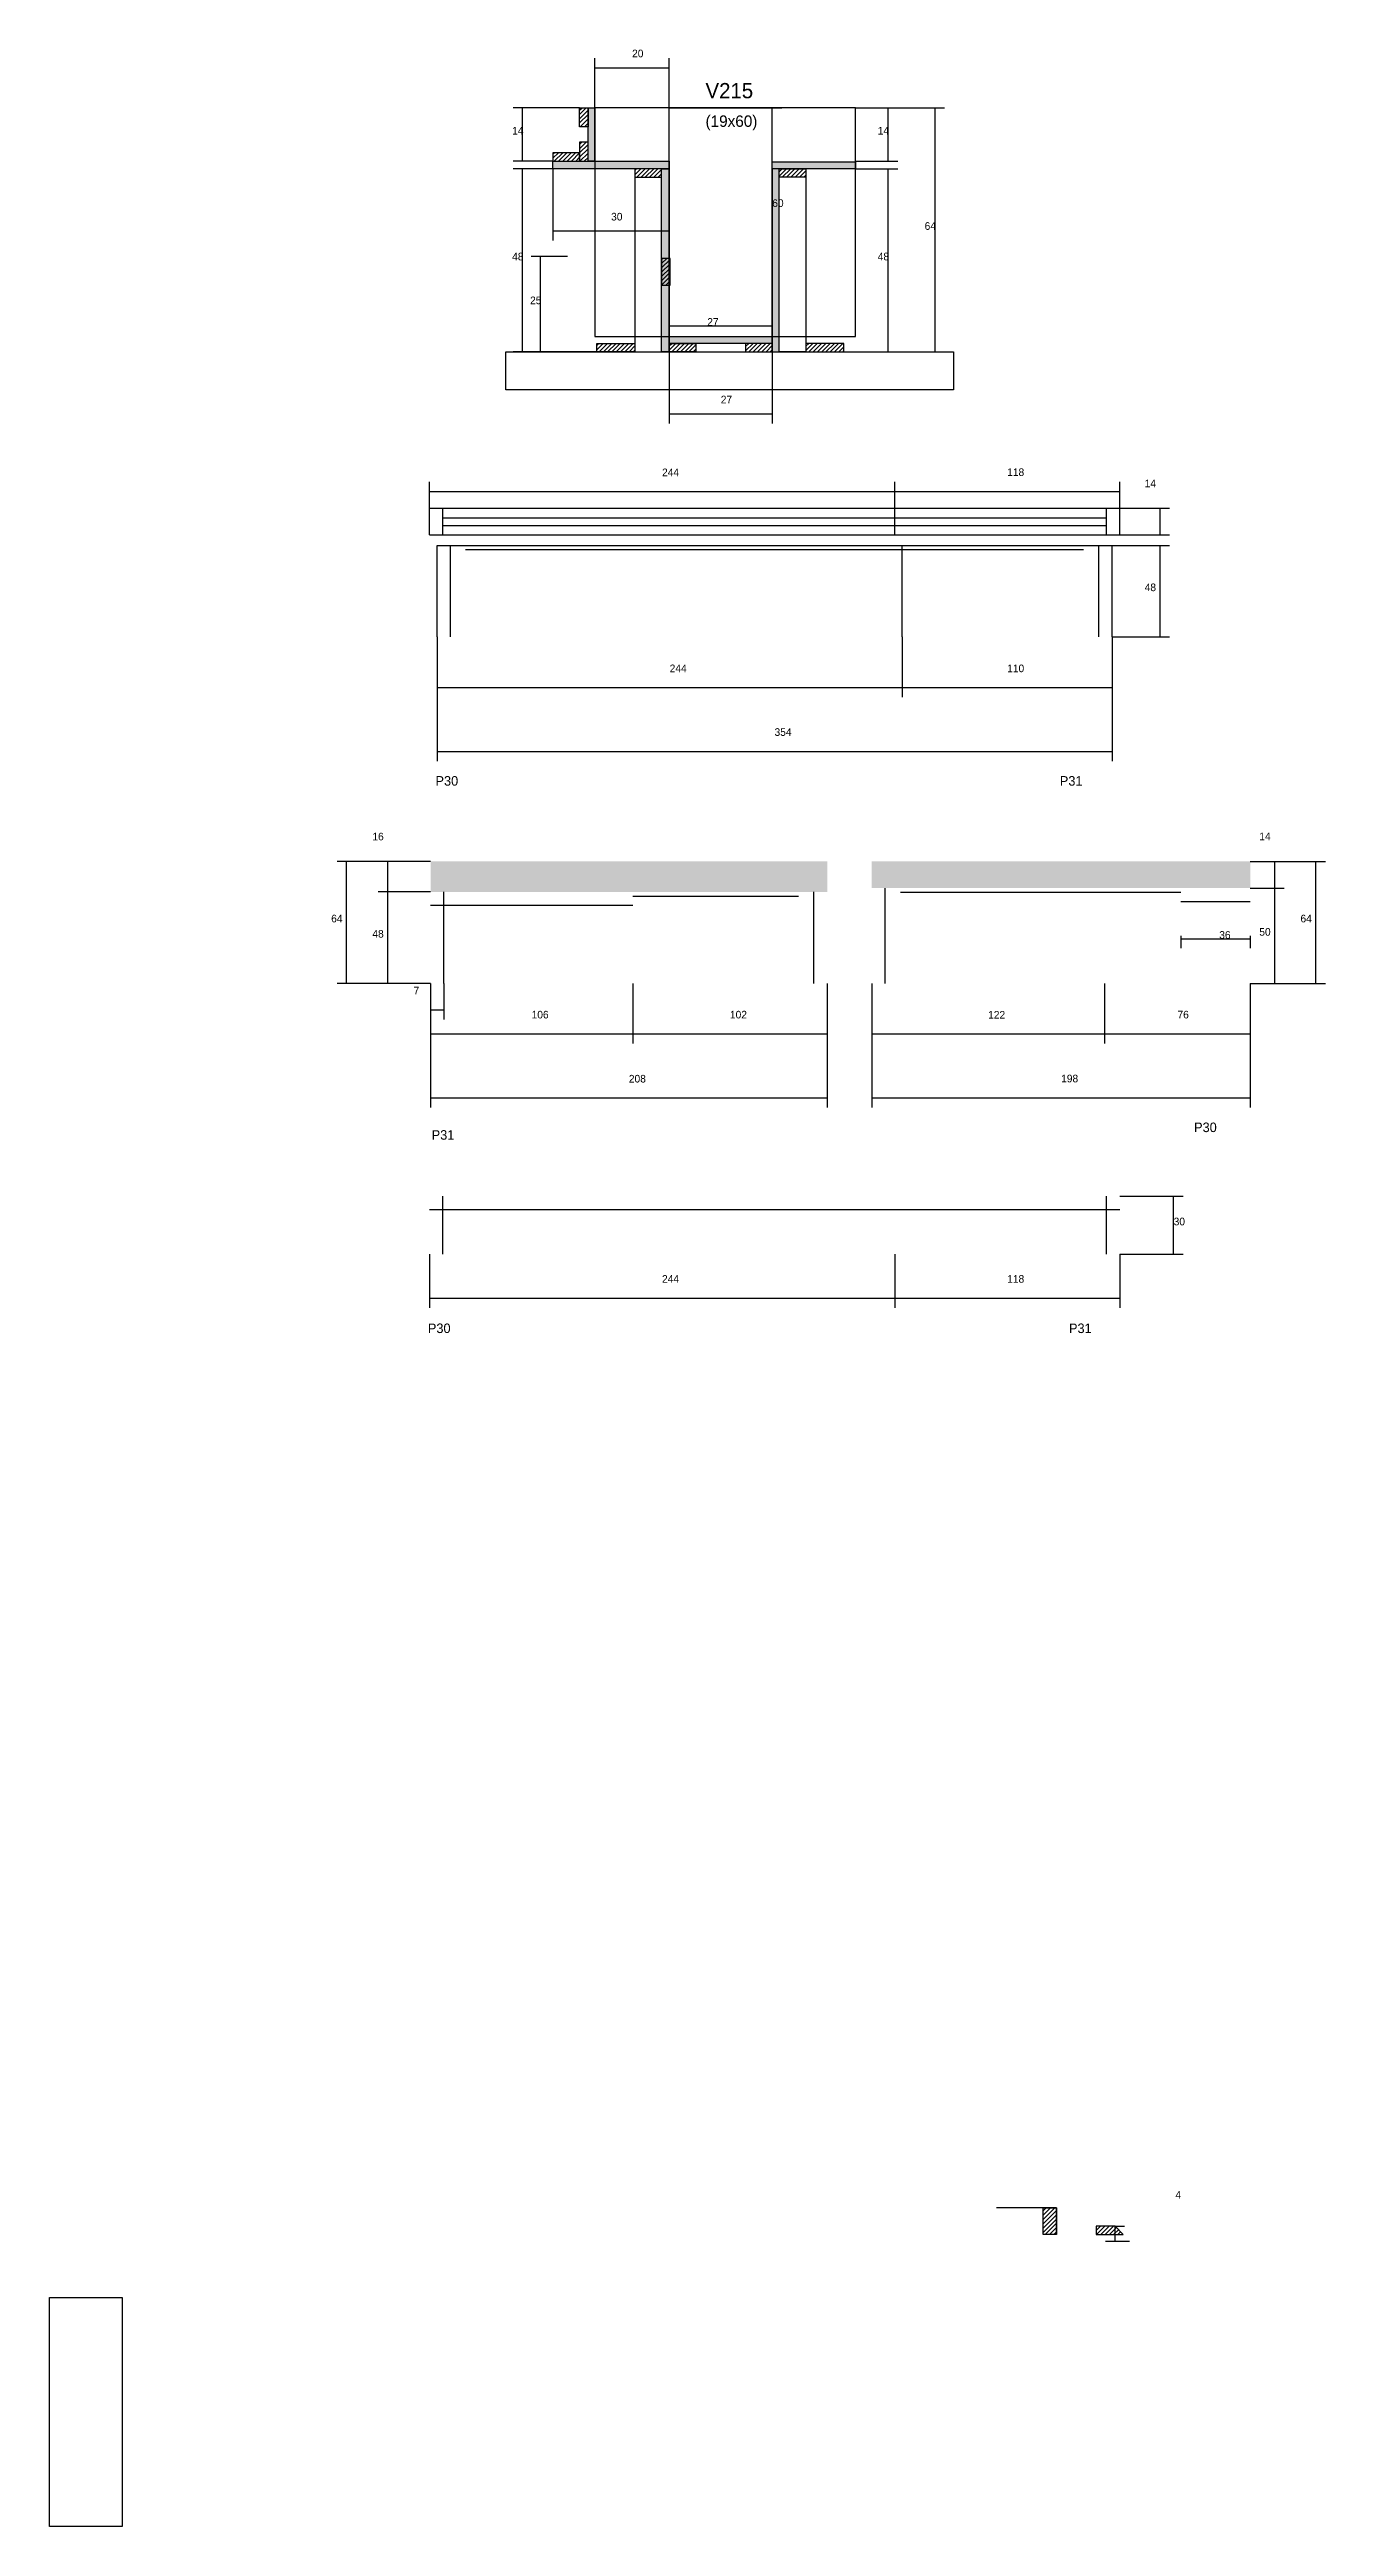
# Model space of a CAD drawing. Header units: metres. Extents: x 5046 to 5715, y 6730 to 8029.
import ezdxf

# ---------------------------------------------------------------- set-up
doc = ezdxf.new("R2010")
doc.units = ezdxf.units.M
for name, color, linetype in [('CONCRETO', 251, 'Continuous'), ('COTA', 241, 'Continuous'), ('Cota Seção (2x)', 4, 'Continuous'), ('Hachura', 253, 'Continuous'), ('Madeira', 126, 'Continuous'), ('NOMENCLATURA', 7, 'Continuous'), ('Painéis', 200, 'Continuous'), ('SARR_2.2x7', 40, 'Continuous'), ('SARR_EDITAR', 141, 'Continuous'), ('Texto Seção', 7, 'Continuous')]:
    doc.layers.add(name, color=color, linetype=linetype)

msp = doc.modelspace()

# ---------------------------------------------------------------- hatches: boundary and pattern name
at = {"layer": 'COTA'}
h = msp.add_hatch(dxfattribs=at)
h.set_pattern_fill('AR-CONC', scale=0.03)
h.paths.add_polyline_path([(5245.3, 7587.4), (5245.3, 7603.4), (5245.3, 7603.4), (5453.3, 7603.4), (5453.3, 7603.4), (5453.3, 7587.4), (5453.3, 7587.4), (5245.3, 7587.4)])
h = msp.add_hatch(dxfattribs=at)
h.set_pattern_fill('AR-CONC', scale=0.03)
h.paths.add_polyline_path([(5476.7, 7589.4), (5476.7, 7603.4), (5476.7, 7603.4), (5675.2, 7603.4), (5675.2, 7603.4), (5675.2, 7589.4), (5675.2, 7589.4), (5476.7, 7589.4)])
at = {"layer": 'Hachura'}
h = msp.add_hatch(dxfattribs=at)
h.set_pattern_fill('ANSI31', scale=0.5)
h.paths.add_polyline_path([(5323.5, 7998.6), (5327.9, 7998.6), (5327.9, 7998.6), (5327.9, 7988.6), (5327.9, 7988.6), (5323.5, 7988.6), (5323.5, 7988.6), (5323.5, 7998.6)])
h = msp.add_hatch(color=8, dxfattribs=at)
h.dxf.hatch_style = 1
h.paths.add_polyline_path([(5327.9, 7998.6), (5331.5, 7998.6), (5331.5, 7998.6), (5331.5, 7970.6), (5331.5, 7970.6), (5327.9, 7970.6), (5327.9, 7970.6), (5327.9, 7998.6)])
h = msp.add_hatch(dxfattribs=at)
h.set_pattern_fill('ANSI31', scale=0.5)
h.paths.add_polyline_path([(5323.5, 7970.6), (5327.9, 7970.6), (5327.9, 7970.6), (5327.9, 7980.6), (5327.9, 7980.6), (5323.5, 7980.6), (5323.5, 7980.6), (5323.5, 7970.6)])
h = msp.add_hatch(dxfattribs=at)
h.set_pattern_fill('ANSI31', scale=0.5)
h.paths.add_polyline_path([(5323.5, 7970.6), (5323.5, 7975), (5323.5, 7975), (5309.5, 7975), (5309.5, 7975), (5309.5, 7970.6), (5309.5, 7970.6), (5323.5, 7970.6)])
h = msp.add_hatch(color=8, dxfattribs=at)
h.dxf.hatch_style = 1
h.paths.add_polyline_path([(5309.5, 7966.6), (5309.5, 7970.6), (5309.5, 7970.6), (5370.5, 7970.6), (5370.5, 7970.6), (5370.5, 7966.6), (5370.5, 7966.6), (5309.5, 7966.6)])
h = msp.add_hatch(dxfattribs=at)
h.set_pattern_fill('ANSI31', scale=0.5)
h.paths.add_polyline_path([(5366.5, 7962.2), (5366.5, 7966.6), (5366.5, 7966.6), (5352.5, 7966.6), (5352.5, 7966.6), (5352.5, 7962.2), (5352.5, 7962.2), (5366.5, 7962.2)])
h = msp.add_hatch(color=8, dxfattribs=at)
h.dxf.hatch_style = 1
h.paths.add_polyline_path([(5366.5, 7966.6), (5370.5, 7966.6), (5370.5, 7966.6), (5370.5, 7870.6), (5370.5, 7870.6), (5366.5, 7870.6), (5366.5, 7870.6), (5366.5, 7966.6)])
h = msp.add_hatch(color=8, dxfattribs=at)
h.dxf.hatch_style = 1
h.paths.add_polyline_path([(5424.5, 7966.6), (5424.5, 7970.2), (5424.5, 7970.2), (5468.1, 7970.2), (5468.1, 7970.2), (5468.1, 7966.6), (5468.1, 7966.6), (5424.5, 7966.6)])
h = msp.add_hatch(color=8, dxfattribs=at)
h.dxf.hatch_style = 1
h.paths.add_polyline_path([(5428.1, 7966.6), (5424.5, 7966.6), (5424.5, 7966.6), (5424.5, 7870.6), (5424.5, 7870.6), (5428.1, 7870.6), (5428.1, 7870.6), (5428.1, 7966.6)])
h = msp.add_hatch(dxfattribs=at)
h.set_pattern_fill('ANSI31', scale=0.5)
h.paths.add_polyline_path([(5428.1, 7962.2), (5428.1, 7966.6), (5428.1, 7966.6), (5442.1, 7966.6), (5442.1, 7966.6), (5442.1, 7962.2), (5442.1, 7962.2), (5428.1, 7962.2)])
h = msp.add_hatch(dxfattribs=at)
h.set_pattern_fill('ANSI31', scale=0.5)
h.paths.add_polyline_path([(5366.5, 7905.6), (5370.9, 7905.6), (5370.9, 7905.6), (5370.9, 7919.6), (5370.9, 7919.6), (5366.5, 7919.6), (5366.5, 7919.6), (5366.5, 7905.6)])
h = msp.add_hatch(dxfattribs=at)
h.set_pattern_fill('ANSI31', scale=0.5)
h.paths.add_polyline_path([(5332.5, 7870.6), (5332.5, 7875), (5332.5, 7875), (5352.5, 7875), (5352.5, 7875), (5352.5, 7870.6), (5352.5, 7870.6), (5332.5, 7870.6)])
h = msp.add_hatch(color=8, dxfattribs=at)
h.dxf.hatch_style = 1
h.paths.add_polyline_path([(5370.5, 7875), (5370.5, 7878.6), (5370.5, 7878.6), (5424.5, 7878.6), (5424.5, 7878.6), (5424.5, 7875), (5424.5, 7875), (5370.5, 7875)])
h = msp.add_hatch(dxfattribs=at)
h.set_pattern_fill('ANSI31', scale=0.5)
h.paths.add_polyline_path([(5370.5, 7870.6), (5370.5, 7875), (5370.5, 7875), (5384.5, 7875), (5384.5, 7875), (5384.5, 7870.6), (5384.5, 7870.6), (5370.5, 7870.6)])
h = msp.add_hatch(dxfattribs=at)
h.set_pattern_fill('ANSI31', scale=0.5)
h.paths.add_polyline_path([(5424.5, 7870.6), (5424.5, 7875), (5424.5, 7875), (5410.5, 7875), (5410.5, 7875), (5410.5, 7870.6), (5410.5, 7870.6), (5424.5, 7870.6)])
h = msp.add_hatch(dxfattribs=at)
h.set_pattern_fill('ANSI31', scale=0.5)
h.paths.add_polyline_path([(5462.1, 7870.6), (5462.1, 7875), (5462.1, 7875), (5442.1, 7875), (5442.1, 7875), (5442.1, 7870.6), (5442.1, 7870.6), (5462.1, 7870.6)])
h = msp.add_hatch(dxfattribs=at)
h.set_pattern_fill('ANSI31', scale=0.5)
h.paths.add_polyline_path([(5573.5, 6883.2), (5566.5, 6883.2), (5566.5, 6897.2), (5573.5, 6897.2)])
h = msp.add_hatch(dxfattribs=at)
h.set_pattern_fill('ANSI31', scale=0.5)
h.paths.add_polyline_path([(5608.5, 6883.2), (5604.3, 6887.6), (5604.3, 6887.6), (5594.4, 6887.6), (5594.4, 6887.6), (5594.4, 6883.2), (5594.4, 6883.2), (5608.5, 6883.2)])

# ---------------------------------------------------------------- linework, layer by layer
at = {"layer": 'CONCRETO'}
for points in [[(5424.5, 7998.6), (5370.5, 7998.6), (5370.5, 7998.6), (5331.5, 7998.6), (5331.5, 7970.6), (5370.5, 7970.6), (5370.5, 7878.6), (5424.5, 7878.6), (5424.5, 7970.2), (5468.1, 7970.2), (5468.1, 7998.6)], [(5331.5, 7878.6), (5468.1, 7878.6), (5468.1, 7998.6), (5331.5, 7998.6)], [(5045.5, 6850.1), (5045.5, 6850.1), (5083.5, 6850.1), (5083.5, 6822.1), (5083.5, 6822.1), (5083.5, 6730.1), (5045.5, 6730.1), (5045.5, 6850.1)]]:
    msp.add_lwpolyline(points, close=True, dxfattribs=at)
at = {"layer": 'COTA'}
for p, q in [((5331.5, 7970.6), (5331.5, 8024.6)), ((5331.5, 8019.6), (5370.5, 8019.6)), ((5370.5, 7970.6), (5370.5, 8024.6)), ((5323.5, 7998.6), (5288.6, 7998.6)), ((5323.5, 7998.6), (5288.6, 7998.6)), ((5293.6, 7970.6), (5293.6, 7998.6)), ((5293.6, 7970.6), (5293.6, 7998.6)), ((5468.1, 7998.6), (5514.9, 7998.6)), ((5469.5, 7998.6), (5490.3, 7998.6)), ((5469.5, 7998.6), (5490.3, 7998.6)), ((5485.3, 7970.6), (5485.3, 7998.6)), ((5485.3, 7970.6), (5485.3, 7998.6)), ((5509.9, 7870.6), (5509.9, 7998.6)), ((5309.5, 7970.6), (5288.6, 7970.6)), ((5309.5, 7970.6), (5288.6, 7970.6)), ((5309.5, 7966.6), (5288.6, 7966.6)), ((5293.6, 7870.6), (5293.6, 7966.6)), ((5309.5, 7966.6), (5309.5, 7929)), ((5370.5, 7966.6), (5370.5, 7929)), ((5468.1, 7970.6), (5490.3, 7970.6)), ((5468.1, 7970.6), (5490.3, 7970.6)), ((5468.1, 7966.6), (5490.3, 7966.6)), ((5485.3, 7870.6), (5485.3, 7966.6)), ((5309.5, 7934), (5370.5, 7934)), ((5317.2, 7920.6), (5298, 7920.6)), ((5303, 7870.6), (5303, 7920.6)), ((5336.9, 7870.6), (5288.6, 7870.6)), ((5317.2, 7870.6), (5298, 7870.6)), ((5370.5, 7870.6), (5370.5, 7833.1)), ((5424.5, 7870.6), (5424.5, 7833.1)), ((5458.1, 7870.6), (5490.3, 7870.6)), ((5466.1, 7870.6), (5514.9, 7870.6)), ((5370.5, 7838.1), (5424.5, 7838.1)), ((5244.7, 7788.6), (5244.7, 7802.4)), ((5244.7, 7797.4), (5488.7, 7797.4)), ((5488.7, 7788.6), (5488.7, 7802.4)), ((5488.7, 7788.6), (5488.7, 7802.4)), ((5488.7, 7797.4), (5606.7, 7797.4)), ((5606.7, 7788.6), (5606.7, 7802.4)), ((5606.7, 7788.6), (5632.9, 7788.6)), ((5627.9, 7774.6), (5627.9, 7788.6)), ((5602.7, 7769.1), (5632.9, 7769.1)), ((5606.7, 7774.6), (5632.9, 7774.6)), ((5627.9, 7721.1), (5627.9, 7769.1)), ((5248.7, 7721.1), (5248.7, 7689.5)), ((5248.7, 7721.1), (5248.7, 7656)), ((5492.7, 7721.1), (5492.7, 7689.5)), ((5492.7, 7721.1), (5492.7, 7689.5)), ((5602.7, 7721.1), (5602.7, 7689.5)), ((5602.7, 7721.1), (5602.7, 7656)), ((5602.7, 7721.1), (5632.9, 7721.1)), ((5248.7, 7694.5), (5492.7, 7694.5)), ((5492.7, 7694.5), (5602.7, 7694.5)), ((5248.7, 7661), (5602.7, 7661)), ((5245.3, 7603.4), (5196.3, 7603.4)), ((5201.3, 7539.4), (5201.3, 7603.4)), ((5245.3, 7603.4), (5217.9, 7603.4)), ((5222.9, 7587.4), (5222.9, 7603.4)), ((5675.2, 7603.4), (5693, 7603.4)), ((5675.2, 7603.4), (5714.6, 7603.4)), ((5688, 7589.4), (5688, 7603.4)), ((5709.6, 7539.4), (5709.6, 7603.4)), ((5245.3, 7587.4), (5217.9, 7587.4)), ((5245.3, 7587.4), (5217.9, 7587.4)), ((5222.9, 7539.4), (5222.9, 7587.4)), ((5675.2, 7589.4), (5693, 7589.4)), ((5675.2, 7589.4), (5693, 7589.4)), ((5688, 7539.4), (5688, 7589.4)), ((5638.7, 7564.4), (5638.7, 7557.8)), ((5638.7, 7562.8), (5675.2, 7562.8)), ((5675.2, 7564.4), (5675.2, 7557.8)), ((5245.3, 7539.4), (5196.3, 7539.4)), ((5245.3, 7539.4), (5217.9, 7539.4)), ((5245.3, 7539.4), (5245.3, 7507.9)), ((5245.3, 7539.4), (5245.3, 7474.3)), ((5245.3, 7539.4), (5245.3, 7520.5)), ((5252.3, 7539.4), (5252.3, 7520.5)), ((5351.3, 7539.4), (5351.3, 7507.9)), ((5351.3, 7539.4), (5351.3, 7507.9)), ((5453.3, 7539.4), (5453.3, 7507.9)), ((5453.3, 7539.4), (5453.3, 7474.3)), ((5476.7, 7539.4), (5476.7, 7507.9)), ((5476.7, 7539.4), (5476.7, 7474.3)), ((5598.7, 7539.4), (5598.7, 7507.9)), ((5598.7, 7539.4), (5598.7, 7507.9)), ((5675.2, 7539.4), (5675.2, 7507.9)), ((5675.2, 7539.4), (5675.2, 7474.3)), ((5675.2, 7539.4), (5693, 7539.4)), ((5675.2, 7539.4), (5714.6, 7539.4)), ((5245.3, 7525.5), (5252.3, 7525.5)), ((5245.3, 7512.9), (5351.3, 7512.9)), ((5351.3, 7512.9), (5453.3, 7512.9)), ((5476.7, 7512.9), (5598.7, 7512.9)), ((5598.7, 7512.9), (5675.2, 7512.9)), ((5245.3, 7479.3), (5453.3, 7479.3)), ((5476.7, 7479.3), (5675.2, 7479.3)), ((5606.7, 7427.8), (5640, 7427.8)), ((5635, 7397.3), (5635, 7427.8)), ((5244.7, 7397.3), (5244.7, 7369.3)), ((5488.7, 7397.3), (5488.7, 7369.3)), ((5488.7, 7397.3), (5488.7, 7369.3)), ((5606.7, 7397.3), (5606.7, 7369.3)), ((5606.7, 7397.3), (5640, 7397.3)), ((5244.7, 7374.3), (5488.7, 7374.3)), ((5488.7, 7374.3), (5606.7, 7374.3)), ((5604.3, 6879.6), (5604.3, 6887.6)), ((5604.3, 6887.6), (5609.3, 6887.6)), ((5611.9, 6879.6), (5599.3, 6879.6))]:
    msp.add_line(p, q, dxfattribs=at)
at = {"layer": 'Cota Seção (2x)'}
for p, q in [((5370.5, 7998.6), (5429.5, 7998.6)), ((5424.5, 7878.6), (5424.5, 7998.6)), ((5370.5, 7870.6), (5370.5, 7889.3)), ((5424.5, 7870.6), (5424.5, 7889.3)), ((5370.5, 7884.3), (5424.5, 7884.3)), ((5370.5, 7878.6), (5429.5, 7878.6))]:
    msp.add_line(p, q, dxfattribs=at)
at = {"layer": 'Madeira'}
for points in [[(5323.5, 7998.6), (5327.9, 7998.6), (5327.9, 7988.6), (5323.5, 7988.6)], [(5323.5, 7970.6), (5327.9, 7970.6), (5327.9, 7980.6), (5323.5, 7980.6)], [(5323.5, 7970.6), (5323.5, 7975), (5309.5, 7975), (5309.5, 7970.6)], [(5366.5, 7962.2), (5366.5, 7966.6), (5352.5, 7966.6), (5352.5, 7962.2)], [(5366.5, 7966.6), (5352.5, 7966.6), (5352.5, 7870.6), (5366.5, 7870.6)], [(5428.1, 7962.2), (5428.1, 7966.6), (5442.1, 7966.6), (5442.1, 7962.2)], [(5428.1, 7966.6), (5442.1, 7966.6), (5442.1, 7870.6), (5428.1, 7870.6)], [(5366.5, 7905.6), (5370.9, 7905.6), (5370.9, 7919.6), (5366.5, 7919.6)], [(5332.5, 7870.6), (5332.5, 7875), (5352.5, 7875), (5352.5, 7870.6)], [(5370.5, 7870.6), (5370.5, 7875), (5384.5, 7875), (5384.5, 7870.6)], [(5424.5, 7870.6), (5424.5, 7875), (5410.5, 7875), (5410.5, 7870.6)], [(5462.1, 7870.6), (5462.1, 7875), (5442.1, 7875), (5442.1, 7870.6)], [(5519.5, 7850.6), (5284.7, 7850.6), (5284.7, 7870.6), (5519.5, 7870.6)], [(5573.5, 6897.2), (5573.5, 6883.2), (5566.5, 6883.2), (5566.5, 6897.2)], [(5594.4, 6883.2), (5608.5, 6883.2), (5604.3, 6887.6), (5594.4, 6887.6)]]:
    msp.add_lwpolyline(points, close=True, dxfattribs=at)
msp.add_lwpolyline([(5573.5, 6883.2), (5573.5, 6897.2), (5542.1, 6897.2)], dxfattribs=at)
at = {"layer": 'Painéis'}
for p, q in [((5331.5, 7970.6), (5331.5, 7998.6)), ((5309.5, 7970.6), (5370.5, 7970.6)), ((5309.5, 7966.6), (5309.5, 7970.6)), ((5370.5, 7966.6), (5370.5, 7970.6)), ((5370.5, 7870.6), (5370.5, 7966.6)), ((5424.5, 7970.2), (5468.1, 7970.2)), ((5424.5, 7966.6), (5424.5, 7970.2)), ((5424.5, 7870.6), (5424.5, 7966.6)), ((5468.1, 7966.6), (5468.1, 7970.2)), ((5370.5, 7878.6), (5424.5, 7878.6)), ((5370.5, 7875), (5370.5, 7878.6)), ((5424.5, 7875), (5424.5, 7878.6)), ((5244.7, 7788.6), (5606.7, 7788.6)), ((5244.7, 7774.6), (5244.7, 7788.6)), ((5488.7, 7774.6), (5488.7, 7788.6)), ((5606.7, 7774.6), (5606.7, 7788.6)), ((5244.7, 7774.6), (5606.7, 7774.6)), ((5248.7, 7769.1), (5602.7, 7769.1)), ((5248.7, 7721.1), (5248.7, 7769.1)), ((5492.7, 7721.1), (5492.7, 7769.1)), ((5602.7, 7721.1), (5602.7, 7769.1))]:
    msp.add_line(p, q, dxfattribs=at)
for points in [[(5327.9, 7998.6), (5331.5, 7998.6), (5331.5, 7970.6), (5327.9, 7970.6)], [(5309.5, 7966.6), (5309.5, 7970.6), (5370.5, 7970.6), (5370.5, 7966.6)], [(5366.5, 7966.6), (5370.5, 7966.6), (5370.5, 7870.6), (5366.5, 7870.6)], [(5424.5, 7966.6), (5424.5, 7970.2), (5468.1, 7970.2), (5468.1, 7966.6)], [(5428.1, 7966.6), (5424.5, 7966.6), (5424.5, 7870.6), (5428.1, 7870.6)], [(5370.5, 7875), (5370.5, 7878.6), (5424.5, 7878.6), (5424.5, 7875)]]:
    msp.add_lwpolyline(points, close=True, dxfattribs=at)
at = {"layer": 'SARR_2.2x7'}
for p, q in [((5251.7, 7774.6), (5251.7, 7788.6)), ((5599.7, 7774.6), (5599.7, 7788.6)), ((5255.7, 7721.1), (5255.7, 7769.1)), ((5595.7, 7721.1), (5595.7, 7769.1)), ((5263.7, 7766.9), (5492.7, 7766.9)), ((5492.7, 7766.9), (5587.7, 7766.9)), ((5252.3, 7539.4), (5252.3, 7587.4)), ((5446.3, 7539.4), (5446.3, 7587.4)), ((5483.7, 7539.4), (5483.7, 7589.4)), ((5491.7, 7587.2), (5598.7, 7587.2)), ((5598.7, 7587.2), (5638.7, 7587.2)), ((5245.3, 7580.4), (5351.3, 7580.4)), ((5351.3, 7585.2), (5438.3, 7585.2)), ((5638.7, 7582.4), (5675.2, 7582.4)), ((5244.7, 7420.8), (5488.7, 7420.8)), ((5251.7, 7397.3), (5251.7, 7427.8)), ((5488.7, 7420.8), (5606.7, 7420.8)), ((5599.7, 7397.3), (5599.7, 7427.8))]:
    msp.add_line(p, q, dxfattribs=at)
at = {"layer": 'SARR_EDITAR'}
for p, q in [((5251.7, 7783.6), (5599.7, 7783.6)), ((5251.7, 7779.6), (5599.7, 7779.6))]:
    msp.add_line(p, q, dxfattribs=at)

# ---------------------------------------------------------------- texts
at = {"layer": 'COTA'}
for s, p in [('20', (5351, 8025.1)), ('14', (5288.1, 7984.6)), ('14', (5288.1, 7984.6)), ('14', (5479.8, 7984.6)), ('14', (5479.8, 7984.6)), ('30', (5340, 7939.5)), ('64', (5504.4, 7934.6)), ('48', (5288.1, 7918.6)), ('48', (5479.8, 7918.6)), ('25', (5297.5, 7895.6)), ('27', (5397.5, 7843.6)), ('244', (5366.7, 7805.4)), ('118', (5547.7, 7805.5)), ('14', (5619.8, 7799.6)), ('48', (5619.8, 7745.1)), ('244', (5370.7, 7702.6)), ('110', (5547.7, 7702.6)), ('354', (5425.7, 7669.2)), ('16', (5214.8, 7614.4)), ('14', (5679.9, 7614.5)), ('64', (5193.2, 7571.4)), ('64', (5701.5, 7571.4)), ('48', (5214.8, 7563.4)), ('36', (5658.9, 7562.8)), ('50', (5679.9, 7564.4)), ('7', (5236.4, 7533.6)), ('106', (5298.3, 7521)), ('102', (5402.3, 7521)), ('122', (5537.7, 7520.9)), ('76', (5637, 7521)), ('208', (5349.3, 7487.4)), ('198', (5576, 7487.5)), ('30', (5635, 7412.5)), ('244', (5366.7, 7382.4)), ('118', (5547.7, 7382.4)), ('4', (5635.9, 6902))]:
    msp.add_text(s, height=4, dxfattribs=at).set_placement(p)
at = {"layer": 'Cota Seção (2x)'}
for s, p in [('60', (5424.5, 7946.6)), ('27', (5390.4, 7884.3))]:
    msp.add_text(s, height=4, dxfattribs=at).set_placement(p)
at = {"layer": 'NOMENCLATURA'}
for s, p in [('P30', (5247.9, 7643.1)), ('P31', (5575.3, 7643.1)), ('P31', (5245.9, 7457.4)), ('P30', (5645.7, 7461.4)), ('P30', (5243.9, 7356)), ('P31', (5580.1, 7356))]:
    msp.add_text(s, height=5, dxfattribs=at).set_placement(p)
at = {"layer": 'Texto Seção'}
for s, height, p in [('V215', 8, (5389.5, 8003.6)), ('(19x60)', 6, (5389.5, 7988.6))]:
    msp.add_text(s, height=height, dxfattribs=at).set_placement(p)

doc.saveas('drawing.dxf')
